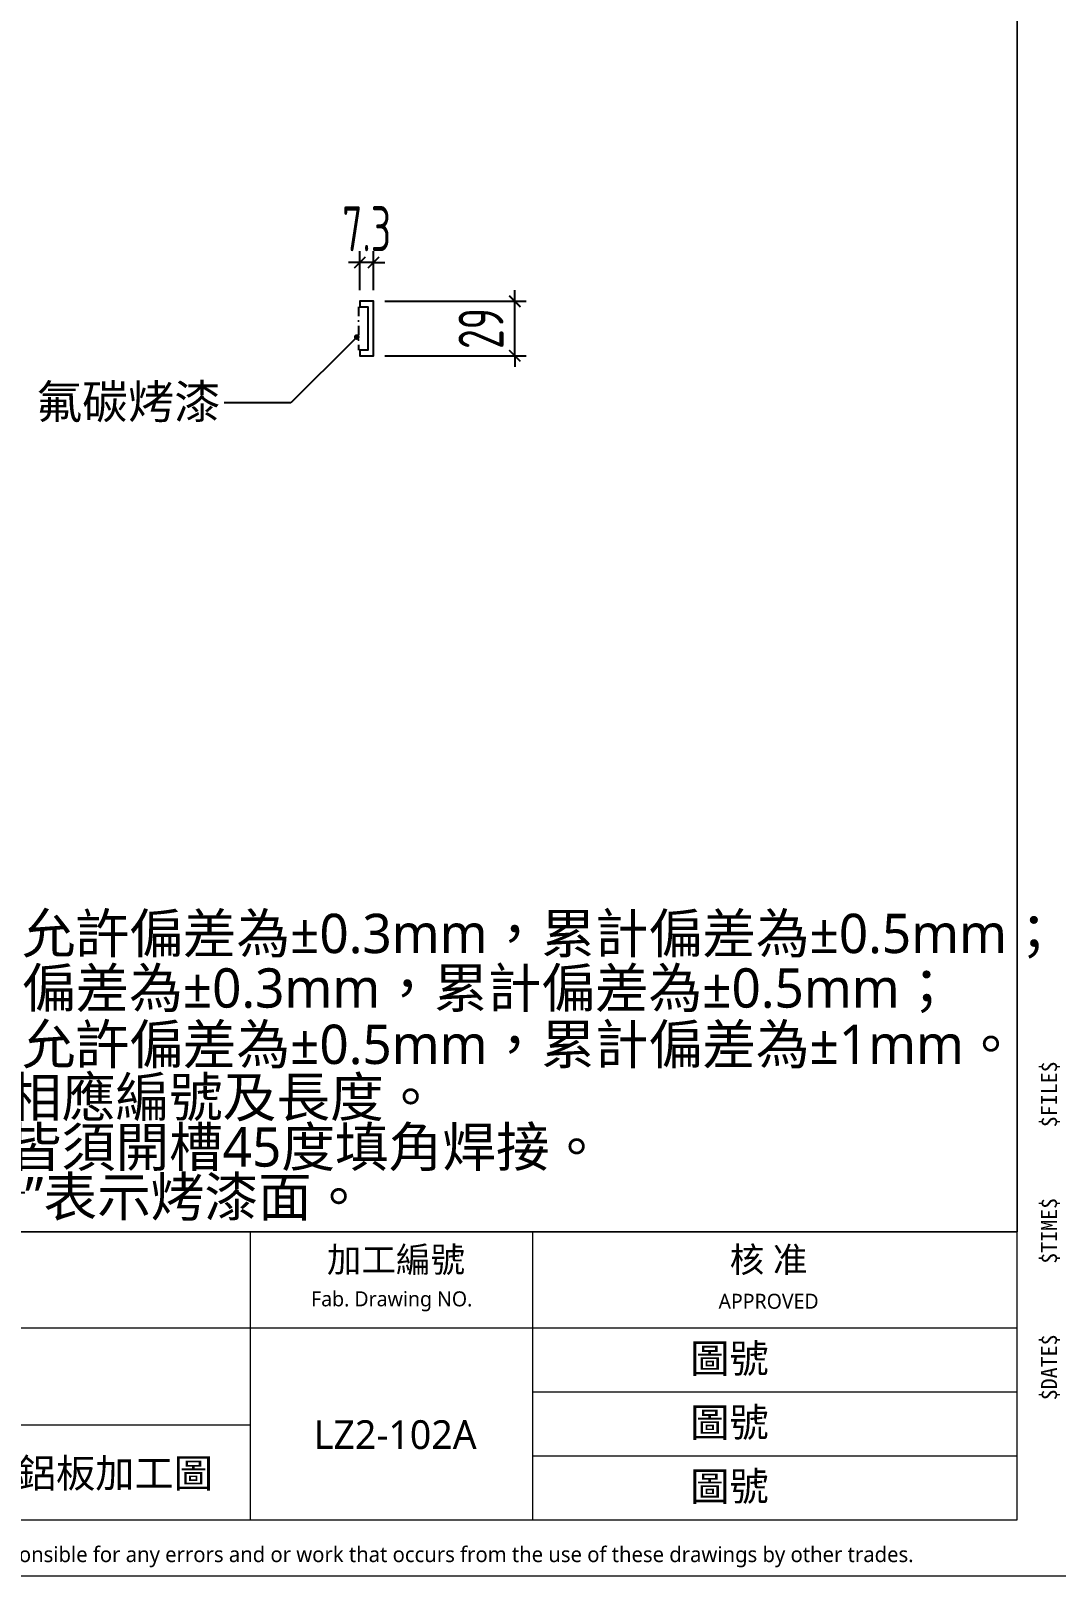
# Model space of a CAD drawing. Extents: x -3378 to 102197, y -3799 to 48702.
# Drawn here: x 13363 to 13910, y 7350 to 8173 of the extents above; entities that cross this region are included whole.
import ezdxf
from ezdxf import colors
from ezdxf.entities.mleader import LeaderData, LeaderLine
from ezdxf.enums import TextEntityAlignment as Align
from ezdxf.math import Vec2, Vec3

# ---------------------------------------------------------------- set-up
doc = ezdxf.new("R2010")
doc.units = 0
doc.linetypes.add('DASHDOT', pattern=[1, 0.5, -0.25, 0, -0.25])
for name, color, linetype in [('DIM', 173, 'Continuous'), ('GM_ANNO_LABL', 4, 'Continuous'), ('GM_ANNO_TEXT', 7, 'Continuous'), ('噴塗面', 6, 'DASHDOT'), ('金屬面材 METAL PANEL', 2, 'Continuous')]:
    doc.layers.add(name, color=color, linetype=linetype)
doc.layers.add('GM_CNST', color=171, linetype='Continuous', lineweight=5, plot=False)
doc.styles.add('CHINESE', font='ros1.shx', dxfattribs={"width": 0.75, "bigfont": 'hztxt.shx'})
doc.styles.add('GM', font='')
doc.styles.get('GM').set_extended_font_data('Microsoft JhengHei')
doc.dimstyles.new('F-06', dxfattribs={"dimscale": 6, "dimtxt": 4, "dimasz": 1, "dimexe": 1, "dimexo": 1, "dimgap": 1, "dimtad": 1, "dimdec": 1, "dimzin": 12, "dimdsep": 46, "dimtxsty": 'CHINESE', "dimblk": 'ARCHTICK', "dimcen": 0, "dimclrd": 4, "dimclre": 4, "dimclrt": 1, "dimadec": 0, "dimazin": 3, "dimtfac": 1, "dimtdec": 1, "dimtix": 1, "dimtmove": 2, "dimatfit": 3, "dimfxl": 1, "dimtolj": 1, "dimtzin": 0, "dimarcsym": 0})

# ---------------------------------------------------------------- blocks, each defined once
blk = doc.blocks.new('_ArchTick')
at = {"color": 0, "linetype": 'ByBlock', "const_width": 0.15}
blk.add_lwpolyline([(-0.5, -0.5), (0.5, 0.5)], dxfattribs=at)
blk = doc.blocks.new('*D1050')
at = {"layer": 'Defpoints', "color": 0, "ltscale": 10, "transparency": 16777216}
for p in [(13545.89, 8028.77), (13621.15, 8028.77), (13545.89, 7999.77)]:
    blk.add_point(p, dxfattribs=at)
at = {"layer": 'DIM', "color": 4, "lineweight": -2, "ltscale": 10, "transparency": 16777216}
for p, q in [((13621.15, 8028.77), (13621.15, 8034.77)), ((13551.89, 8028.77), (13627.15, 8028.77)), ((13621.15, 7999.77), (13621.15, 8028.77)), ((13551.89, 7999.77), (13627.15, 7999.77)), ((13621.15, 7999.77), (13621.15, 7993.77))]:
    blk.add_line(p, q, dxfattribs=at)
at = {"layer": 'DIM', "color": 4, "lineweight": -2, "ltscale": 10, "transparency": 16777216, "xscale": 6, "yscale": 6, "zscale": 6}
for p, rotation in [((13621.15, 8028.77), 270), ((13621.15, 7999.77), 90)]:
    blk.add_blockref('_ArchTick', p, dxfattribs=dict(at, rotation=rotation))
at = {"layer": 'DIM', "color": 1, "ltscale": 10, "transparency": 16777216, "insert": (13603.15, 8014.27), "char_height": 24, "attachment_point": 5, "rotation": 90, "style": 'CHINESE'}
blk.add_mtext('\\A1;29', dxfattribs=at)
blk = doc.blocks.new('*D1051')
at = {"layer": 'Defpoints', "color": 0, "ltscale": 10, "transparency": 16777216}
for p in [(13538.57, 8049.42), (13538.57, 8028.77), (13545.89, 8028.77)]:
    blk.add_point(p, dxfattribs=at)
at = {"layer": 'DIM', "color": 4, "lineweight": -2, "ltscale": 10, "transparency": 16777216}
for p, q in [((13538.57, 8034.77), (13538.57, 8055.42)), ((13545.89, 8034.77), (13545.89, 8055.42)), ((13538.57, 8049.42), (13532.57, 8049.42)), ((13545.89, 8049.42), (13538.57, 8049.42)), ((13545.89, 8049.42), (13551.89, 8049.42))]:
    blk.add_line(p, q, dxfattribs=at)
at = {"layer": 'DIM', "color": 4, "lineweight": -2, "ltscale": 10, "transparency": 16777216, "xscale": 6, "yscale": 6, "zscale": 6}
blk.add_blockref('_ArchTick', (13538.57, 8049.42), dxfattribs=at)
at = {"layer": 'DIM', "color": 4, "lineweight": -2, "ltscale": 10, "transparency": 16777216, "xscale": 6, "yscale": 6, "zscale": 6, "rotation": 180}
blk.add_blockref('_ArchTick', (13545.89, 8049.42), dxfattribs=at)
at = {"layer": 'DIM', "color": 1, "ltscale": 10, "transparency": 16777216, "insert": (13542.23, 8067.42), "char_height": 24, "attachment_point": 5, "style": 'CHINESE'}
blk.add_mtext('\\A1;7.3', dxfattribs=at)
blk = doc.blocks.new('_Dot')
at = {"color": 0, "linetype": 'ByBlock', "lineweight": -2}
blk.add_line((-0.5, 0), (-1, 0), dxfattribs=at)
at = {"color": 0, "linetype": 'ByBlock', "const_width": 0.5}
blk.add_lwpolyline([(-0.25, 0, 1), (0.25, 0, 1)], format="xyb", close=True, dxfattribs=at)
blk = doc.blocks.new('TK')
at = {"lineweight": 0}
for p, q in [((346.92, 5), (346.92, 30.55)), ((372, 5), (372, 30.55)), ((261.93, 22.04), (415, 22.04)), ((372, 16.36), (415, 16.36)), ((261.93, 13.43), (346.92, 13.43)), ((372, 10.68), (415, 10.68))]:
    blk.add_line(p, q, dxfattribs=at)
at = {"lineweight": 0, "flags": 128}
blk.add_lwpolyline([(3, 30.55), (415, 30.55)], dxfattribs=at)
at = {"lineweight": 0}
blk.add_3dface([(3, 5), (415, 5), (415, 294), (3, 294)], dxfattribs=at)
at = {"layer": 'GM_CNST'}
blk.add_lwpolyline([(3, 294), (415, 294), (415, 30.55), (3, 30.55)], close=True, dxfattribs=at)
at = {"layer": 'GM_CNST', "linetype": 'Continuous', "lineweight": 0}
blk.add_3dface([(420, 0), (0, 0), (0, 297), (420, 297)], dxfattribs=at)
at = {"layer": 'GM_ANNO_TEXT', "linetype": 'Continuous', "lineweight": 13, "char_height": 1.4309, "rotation": 90, "line_spacing_factor": 0.725792, "style": 'GM'}
for s, insert, attachment_point in [('\\f細明體|b0|i0|c136|p54;$FILE$', (417.96, 39.85), 4), ('\\f細明體|b0|i0|c136|p54;$TIME$', (417.96, 30.65), 5), ('\\f細明體|b0|i0|c136|p54;$DATE$', (417.96, 21.45), 6)]:
    blk.add_mtext(s, dxfattribs=dict(at, insert=insert, attachment_point=attachment_point))
at = {"layer": 'GM_ANNO_TEXT', "linetype": 'Continuous', "char_height": 2.249, "attachment_point": 5, "line_spacing_factor": 0.725792, "style": 'GM'}
for s, insert in [(' 加工編號', (359.46, 27.97)), ('核 准', (392.93, 27.97))]:
    blk.add_mtext(s, dxfattribs=dict(at, insert=insert))
at = {"layer": 'GM_ANNO_TEXT', "attachment_point": 5, "style": 'GM'}
for s, insert, char_height in [('Fab. Drawing NO.', (359.46, 24.39), 1.3287), ('APPROVED', (392.93, 24.39), 1.329)]:
    blk.add_mtext(s, dxfattribs=dict(at, insert=insert, char_height=char_height))
at = {"layer": 'GM_ANNO_TEXT', "linetype": 'Continuous', "lineweight": 0, "insert": (405.81, 1.7), "char_height": 1.37984, "attachment_point": 6, "line_spacing_factor": 0.725792, "style": 'GM'}
blk.add_mtext('GoMore will not be responsible for any errors and or work that occurs from the use of these drawings by other trades.', dxfattribs=at)
at = {"layer": 'GM_ANNO_TEXT', "style": 'GM'}
for tag, p in [('業主', (283.43, 26.37)), ('圖名', (283.48, 9.14))]:
    blk.add_attdef(tag, text='', height=2.56, dxfattribs=at).set_placement(p, align=Align.MIDDLE_LEFT)
for tag, p in [('繪圖者', (109.3, 23.05)), ('比例尺', (166.71, 23.04)), ('設計者', (109.3, 9.56)), ('單位', (138.49, 9.62)), ('日期', (166.62, 9.45))]:
    blk.add_attdef(tag, text='', height=2.56, dxfattribs=at).set_placement(p, align=Align.CENTER)
for p in [(389.45, 19.37), (389.45, 13.69), (359.78, 12.56), (389.45, 8.01)]:
    blk.add_attdef('加工編號', text='', height=2.56, dxfattribs=at).set_placement(p, align=Align.MIDDLE)
blk = doc.blocks.new('技術要求')
at = {"layer": '噴塗面', "linetype": 'DASHDOT', "ltscale": 10}
blk.add_line((149.89, -180.13), (235.18, -180.13), dxfattribs=at)
at = {"layer": 'GM_ANNO_TEXT', "style": 'GM'}
for s, p in [('技術要求：', (20.46, -31.62, 0)), ('1:未註明孔徑直徑允許偏差為±0.3mm，累計偏差為±0.5mm；', (20.74, -58.51)), ('2:未註明孔距允許偏差為±0.3mm，累計偏差為±0.5mm；', (20.74, -86.23)), ('3:未註明尺寸長度允許偏差為±0.5mm，累計偏差為±1mm。', (20.74, -114.87)), ('4、加工完後寫上相應編號及長度。', (20.74, -141.69)), ('5、鋼管平接處，皆須開槽45度填角焊接。', (20.74, -167.05))]:
    blk.add_text(s, height=20, dxfattribs=at).set_placement(p)
at = {"layer": 'GM_ANNO_TEXT', "color": 0, "style": 'GM'}
blk.add_text('6、圖中“                ”表示烤漆面。', height=20, dxfattribs=at).set_placement((20.74, -192.36))

msp = doc.modelspace()

# ---------------------------------------------------------------- linework, layer by layer
at = {"layer": '噴塗面', "color": 6, "ltscale": 10}
msp.add_line((13537.892, 8025.774, 0), (13537.892, 8002.774, 0), dxfattribs=at)
at = {"layer": '金屬面材 METAL PANEL', "elevation": 0}
msp.add_lwpolyline([(13538.567, 8025.775), (13542.892, 8025.774), (13542.892, 8002.774), (13538.567, 8002.775), (13538.567, 7999.775), (13545.892, 7999.774), (13545.892, 8028.774), (13538.567, 8028.775)], close=True, dxfattribs=at)

# ---------------------------------------------------------------- block references
ref = msp.add_blockref('TK', (11398.793, 7349.705), dxfattribs=dict(xscale=6, yscale=6, zscale=6))
ref.add_attrib('加工編號', '圖號', dxfattribs={"layer": 'GM_ANNO_TEXT', "height": 15.3316, "style": 'GM'}).set_placement((13735.515, 7397.778), align=Align.MIDDLE)
ref.add_attrib('加工編號', '圖號', dxfattribs={"layer": 'GM_ANNO_TEXT', "height": 15.3316, "style": 'GM'}).set_placement((13735.515, 7431.848), align=Align.MIDDLE)
ref.add_attrib('加工編號', '圖號', dxfattribs={"layer": 'GM_ANNO_TEXT', "height": 15.3316, "style": 'GM'}).set_placement((13735.515, 7465.919), align=Align.MIDDLE)
ref.add_attrib('圖名', '鼎越開發商辦新建工程 直料鋁板加工圖', dxfattribs={"layer": 'GM_ANNO_TEXT', "height": 15.33161, "style": 'GM'}).set_placement((13099.648, 7404.536), align=Align.MIDDLE_LEFT)
ref.add_attrib('加工編號', 'LZ2-102A', dxfattribs={"layer": 'GM_ANNO_TEXT', "height": 15.3316, "style": 'GM'}).set_placement((13557.453, 7425.069), align=Align.MIDDLE)
at = {"xscale": 1.047961827991176, "yscale": 1.047961827991176, "zscale": 1.047961827991176}
msp.add_blockref('技術要求', (13113.718, 7742.871), dxfattribs=at)

# ---------------------------------------------------------------- dimensions: what is measured, and where the dimension line sits
at = {"layer": 'DIM', "ltscale": 10}
dim = msp.add_linear_dim(base=(13538.567, 8049.418, 0), p1=(13545.892, 8028.774, 0), p2=(13538.567, 8028.775, 0), dimstyle='F-06', dxfattribs=at)
dim.commit()
dim.dimension.update_dxf_attribs({"geometry": '*D1051', "text_midpoint": (13542.23, 8067.418, 0)})
dim = msp.add_linear_dim(base=(13621.148, 8028.774, 0), p1=(13545.892, 7999.774, 0), p2=(13545.892, 8028.774, 0), angle=90, dimstyle='F-06', dxfattribs=at)
dim.commit()
dim.dimension.update_dxf_attribs({"geometry": '*D1050', "text_midpoint": (13603.148, 8014.274, 0)})

# ---------------------------------------------------------------- leaders
at = {"layer": 'GM_ANNO_LABL'}
ml = msp.add_multileader_mtext('Standard', dxfattribs=at)
ml.set_content('{\\fMicrosoft JhengHei|b0|i0|c136|p34;氟碳烤漆}', color=256, style='GM')
ml.set_leader_properties()
ml.set_arrow_properties(name='DOT')
ml.build(insert=Vec2(0, 0))
ml.multileader.update_dxf_attribs({"arrow_head_size": 3})
ctx = ml.context
ctx.base_point, ctx.char_height, ctx.arrow_head_size, ctx.plane_origin = Vec3(13370.107, 7974.618, 0), 18, 3, Vec3(13465.746, 7776.71, 0)
ctx.text_align_type = 2
notes = []
notes.append((ctx, [(0, (1, 1, 0), (13501.83, 7974.618, 0), (-1, 0), 35.55, [(0, [(13536.944, 8009.706, 0)], 0, [])])]))
ctx.mtext.insert, ctx.mtext.rotation, ctx.mtext.alignment, ctx.mtext.flow_direction = Vec3(13464.28, 7984.286, 0), 6.2831853, 3, 5
for ctx, leaders in notes:
    for number, flags, end, landing, length, lines in leaders:
        leader = LeaderData()
        leader.index, (leader.has_last_leader_line, leader.has_dogleg_vector, leader.attachment_direction) = number, flags
        leader.last_leader_point, leader.dogleg_vector, leader.dogleg_length = Vec3(end), Vec3(landing), length
        for number, points, colour, breaks in lines:
            line = LeaderLine()
            line.index, line.vertices, line.color, line.breaks = number, Vec3.list(points), colors.encode_raw_color(colour), breaks
            leader.lines.append(line)
        ctx.leaders.append(leader)

doc.saveas('drawing.dxf')
